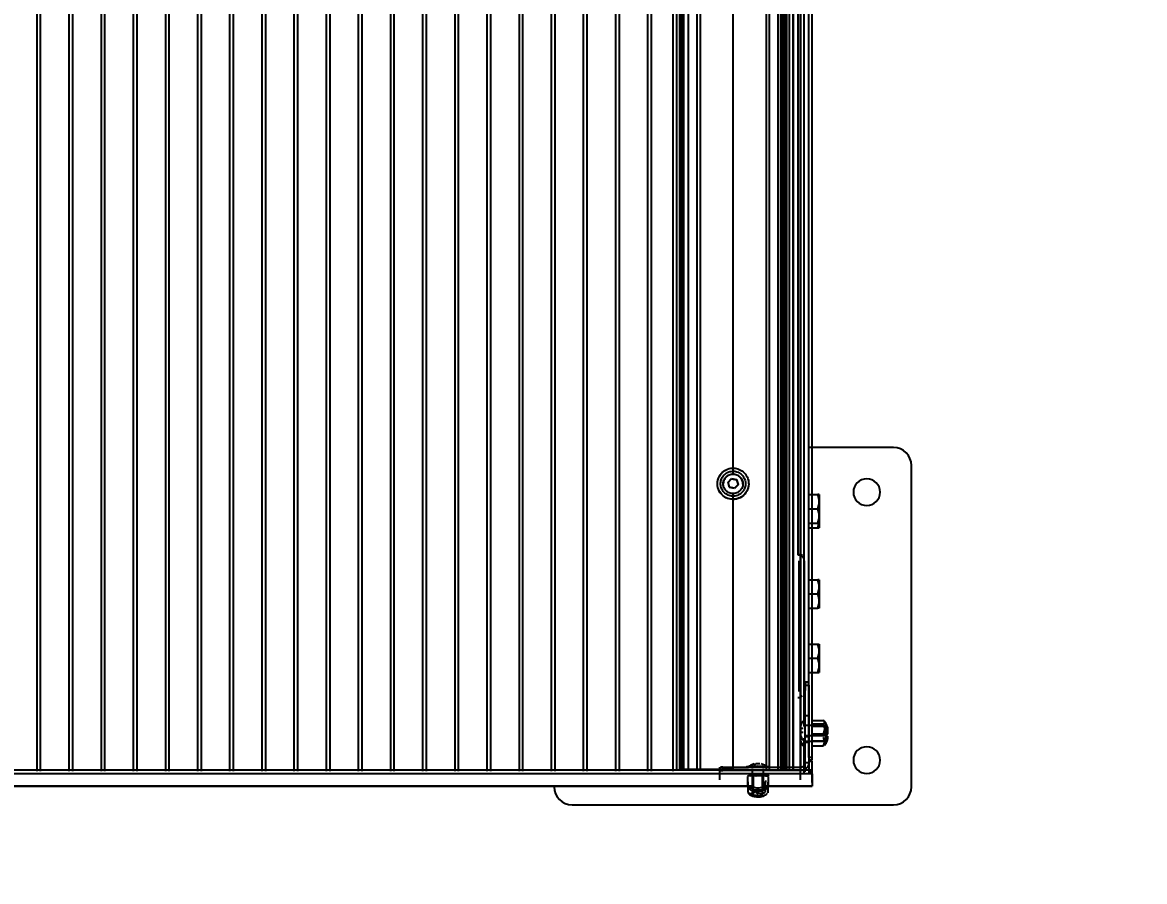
# Model space of a CAD drawing. Header units: millimetres. Extents: x 4625 to 14334, y 16216 to 31562.
# Drawn here: x 13122 to 13750, y 26826 to 27306 of the extents above; entities that cross this region are included whole.
import ezdxf

# ---------------------------------------------------------------- set-up
doc = ezdxf.new("R2010")
doc.units = ezdxf.units.MM
doc.header["$LTSCALE"] = 3
doc.layers.add('Default', color=7, linetype='Continuous')
doc.styles.get("Standard").update_dxf_attribs({"font": 'arial.ttf'})
doc.dimstyles.new('MATEUSZ', dxfattribs={"dimtxt": 35, "dimasz": 16, "dimexe": 0.18, "dimexo": 0.0625, "dimgap": 0.09, "dimtad": 0, "dimdec": 0, "dimdsep": 46, "dimtxsty": 'Standard', "dimblk": 'DOT', "dimcen": 0.09, "dimse1": 1, "dimse2": 1, "dimadec": 0, "dimazin": 0, "dimtfac": 1, "dimtdec": 0, "dimtofl": 0, "dimtmove": 0, "dimatfit": 3, "dimfxl": 1, "dimtolj": 1, "dimtzin": 0, "dimlwd": 9, "dimlwe": 9, "dimarcsym": 0})

# ---------------------------------------------------------------- blocks, each defined once
blk = doc.blocks.new('_Dot')
at = {"color": 0, "linetype": 'ByBlock', "lineweight": -2}
blk.add_line((-0.5, 0), (-1, 0), dxfattribs=at)
at = {"color": 0, "linetype": 'ByBlock', "const_width": 0.5}
blk.add_lwpolyline([(-0.25, 0, 1), (0.25, 0, 1)], format="xyb", close=True, dxfattribs=at)
blk = doc.blocks.new('*D31')
at = {"color": 0, "lineweight": 9, "transparency": 16777216}
for p, q in [((5803.89, 26303.39), (9576.19, 26303.39)), ((13713.73, 26303.39), (9941.43, 26303.39))]:
    blk.add_line(p, q, dxfattribs=at)
at = {"layer": 'Defpoints', "color": 0, "transparency": 16777216}
for p in [(5787.89, 28729.99), (13729.73, 28729.99), (13729.73, 26303.39)]:
    blk.add_point(p, dxfattribs=at)
at = {"color": 0, "lineweight": 9, "transparency": 16777216, "xscale": 16, "yscale": 16, "zscale": 16, "rotation": 180}
blk.add_blockref('_Dot', (5787.89, 26303.39), dxfattribs=at)
at = {"color": 0, "lineweight": 9, "transparency": 16777216, "xscale": 16, "yscale": 16, "zscale": 16}
blk.add_blockref('_Dot', (13729.73, 26303.39), dxfattribs=at)
at = {"color": 0, "transparency": 16777216, "insert": (9758.81, 26303.39), "char_height": 123, "attachment_point": 5}
blk.add_mtext('\\A1;7942', dxfattribs=at)
blk = doc.blocks.new('*D33')
at = {"color": 0, "lineweight": 9, "transparency": 16777216}
for p, q in [((14055.87, 30575.49), (14055.87, 28913.7)), ((14055.87, 26884.49), (14055.87, 28546.28))]:
    blk.add_line(p, q, dxfattribs=at)
at = {"layer": 'Defpoints', "color": 0, "transparency": 16777216}
for p in [(13609.31, 30591.49), (13609.31, 26868.49), (14055.87, 26868.49)]:
    blk.add_point(p, dxfattribs=at)
at = {"color": 0, "lineweight": 9, "transparency": 16777216, "xscale": 16, "yscale": 16, "zscale": 16}
for p, rotation in [((14055.87, 30591.49), 90), ((14055.87, 26868.49), 270)]:
    blk.add_blockref('_Dot', p, dxfattribs=dict(at, rotation=rotation))
at = {"color": 0, "transparency": 16777216, "insert": (14055.87, 28729.99), "char_height": 123, "attachment_point": 5, "rotation": 90}
blk.add_mtext('\\A1;3723', dxfattribs=at)

msp = doc.modelspace()

# ---------------------------------------------------------------- linework, layer by layer
at = {"layer": 'Default'}
for p, q in [((13129.64, 28706.81), (13129.64, 26887.25)), ((13131.64, 28706.81), (13131.64, 26887.25)), ((13147.64, 28706.81), (13147.64, 26887.25)), ((13149.64, 28706.81), (13149.64, 26887.25)), ((13165.64, 28706.81), (13165.64, 26887.25)), ((13167.64, 28706.81), (13167.64, 26887.25)), ((13183.64, 28706.81), (13183.64, 26887.25)), ((13185.64, 28706.81), (13185.64, 26887.25)), ((13201.64, 28706.81), (13201.64, 26887.25)), ((13203.64, 28706.81), (13203.64, 26887.25)), ((13219.64, 28706.81), (13219.64, 26887.25)), ((13221.64, 28706.81), (13221.64, 26887.25)), ((13237.64, 28706.81), (13237.64, 26887.25)), ((13239.64, 28706.81), (13239.64, 26887.25)), ((13255.64, 28706.81), (13255.64, 26887.25)), ((13257.64, 28706.81), (13257.64, 26887.25)), ((13273.64, 28706.81), (13273.64, 26887.25)), ((13275.64, 28706.81), (13275.64, 26887.25)), ((13291.64, 28706.81), (13291.64, 26887.25)), ((13293.64, 28706.81), (13293.64, 26887.25)), ((13309.64, 28706.81), (13309.64, 26887.25)), ((13311.64, 28706.81), (13311.64, 26887.25)), ((13327.64, 28706.81), (13327.64, 26887.25)), ((13329.64, 28706.81), (13329.64, 26887.25)), ((13345.64, 28706.81), (13345.64, 26887.25)), ((13347.64, 28706.81), (13347.64, 26887.25)), ((13363.64, 28706.81), (13363.64, 26887.25)), ((13365.64, 28706.81), (13365.64, 26887.25)), ((13381.64, 28706.81), (13381.64, 26887.25)), ((13383.64, 28706.81), (13383.64, 26887.25)), ((13399.64, 28706.81), (13399.64, 26887.25)), ((13401.64, 28706.81), (13401.64, 26887.25)), ((13417.64, 28706.81), (13417.64, 26887.25)), ((13419.64, 28706.81), (13419.64, 26887.25)), ((13435.64, 28706.81), (13435.64, 26887.25)), ((13437.64, 28706.81), (13437.64, 26887.25)), ((13453.64, 28706.81), (13453.64, 26887.25)), ((13455.64, 28706.81), (13455.64, 26887.25)), ((13471.64, 28706.81), (13471.64, 26887.25)), ((13473.64, 28706.81), (13473.64, 26887.25)), ((13485.97, 26887.39), (13485.97, 28706.95)), ((13487.97, 26887.84), (13487.97, 28707.4)), ((13489.47, 28707.83), (13489.47, 26888.27)), ((13489.59, 26887.98), (13489.59, 28707.54)), ((13490.28, 28707.9), (13490.28, 26888.34)), ((13491.22, 28707.74), (13491.22, 26888.19)), ((13491.22, 28707.54), (13491.22, 26887.98)), ((13491.97, 26887.98), (13491.97, 28707.54)), ((13494.47, 26888.09), (13494.47, 28707.64)), ((13499.22, 28707.82), (13499.22, 26888.27)), ((13500.97, 28707.82), (13500.97, 26888.26)), ((13537.97, 28707.82), (13537.97, 26888.26)), ((13539.72, 28707.82), (13539.72, 26888.27)), ((13544.47, 28707.64), (13544.47, 26888.09)), ((13545.97, 28707.54), (13545.97, 26887.98)), ((13546.97, 28707.54), (13546.97, 26887.98)), ((13547.22, 28707.51), (13547.22, 26887.95)), ((13547.72, 28707.74), (13547.72, 26888.19)), ((13547.72, 28707.54), (13547.72, 26887.98)), ((13548.67, 28707.9), (13548.67, 26888.34)), ((13549.36, 28707.54), (13549.36, 26887.98)), ((13549.47, 28707.83), (13549.47, 26888.27)), ((13550.97, 28707.4), (13550.97, 26887.84)), ((13552.97, 28706.95), (13552.97, 26887.39)), ((13553.31, 26887.25), (13553.31, 28706.81)), ((13557.31, 26887.39), (13557.31, 28706.95)), ((13557.31, 28706.81), (13557.31, 26887.25)), ((13559.31, 26912.33), (13559.31, 28696.71)), ((13561.81, 26894.97), (13561.81, 28701.55)), ((13563.81, 26894.97), (13563.81, 28701.55)), ((13555.81, 28568.49), (13555.81, 27008.49)), ((13519.47, 27053.64), (13519.47, 27380.59)), ((13609.31, 27068.49), (13561.81, 27068.49)), ((13619.31, 26878.49), (13619.31, 27058.49)), ((13516.66, 27048.88), (13518.62, 27050.99)), ((13518.62, 27050.99), (13518.62, 27051.17)), ((13518.62, 27050.99), (13521.44, 27050.35)), ((13520.32, 27045.48), (13517.51, 27046.13)), ((13522.29, 27047.59), (13520.32, 27045.48)), ((13521.44, 27050.35), (13522.29, 27047.59)), ((13522.29, 27047.59), (13522.29, 27047.77)), ((13519.47, 26888.54), (13519.47, 27042.66)), ((13561.31, 27042.09), (13566.99, 27042.09)), ((13561.31, 27034.09), (13566.99, 27034.09)), ((13561.31, 27026.09), (13566.99, 27026.09)), ((13561.31, 27023.58), (13566.99, 27023.58)), ((13556.31, 27004.99), (13556.31, 26931.99)), ((13559.31, 27004.99), (13559.31, 26931.99)), ((13561.31, 26994.49), (13566.99, 26994.49)), ((13561.31, 26986.49), (13566.99, 26986.49)), ((13561.31, 26978.49), (13566.99, 26978.49)), ((13561.31, 26958.49), (13566.99, 26958.49)), ((13561.31, 26950.49), (13566.99, 26950.49)), ((13561.31, 26942.49), (13566.99, 26942.49)), ((13559.81, 26937.38), (13561.81, 26937.38)), ((13559.81, 26937.37), (13559.81, 26932.42)), ((13561.81, 26936.89), (13559.81, 26936.89)), ((13559.81, 26935.52), (13561.81, 26935.52)), ((13559.81, 26892.12), (13559.81, 26935.52)), ((13561.81, 26935.52), (13561.81, 26892.12)), ((13559.81, 26918.52), (13561.81, 26918.52)), ((13559.81, 26913.03), (13571.81, 26913.03)), ((13564.09, 26915.7), (13570.01, 26915.7)), ((13564.09, 26913.82), (13570.01, 26913.82)), ((13564.35, 26912.49), (13571.01, 26912.49)), ((13558.81, 26911.18), (13557.12, 26911.18)), ((13558.81, 26908.88), (13557.12, 26908.88)), ((13571.81, 26907.03), (13559.81, 26907.03)), ((13561.81, 26906.53), (13559.81, 26906.53)), ((13564.09, 26908.15), (13570.01, 26908.15)), ((13571.01, 26907.57), (13564.35, 26907.57)), ((13559.31, 26886.13), (13559.31, 26905.72)), ((13571.81, 26903.89), (13559.81, 26903.89)), ((13561.81, 26903.39), (13559.81, 26903.39)), ((13564.09, 26904.36), (13570.01, 26904.36)), ((13564.09, 26901.57), (13570.01, 26901.57)), ((13563.81, 26894.97), (13561.81, 26894.97)), ((11015.31, 26887.98), (13561.81, 26887.98)), ((13511.81, 26889.49), (13511.81, 26887.49)), ((13511.81, 26887.49), (13511.81, 26882.54)), ((13512.39, 26887.59), (13512.39, 26889.59)), ((13513.81, 26887.63), (13513.81, 26889.63)), ((13513.81, 26889.63), (13557.31, 26889.63)), ((13557.31, 26887.63), (13513.81, 26887.63)), ((13530.31, 26876.61), (13530.31, 26888.58)), ((13536.31, 26888.58), (13536.31, 26876.61)), ((13557.31, 26887.63), (13557.31, 26889.63)), ((13557.31, 26882.4), (13557.31, 26887.63)), ((13559.81, 26892.12), (13561.81, 26892.12)), ((13559.81, 26886.89), (13559.81, 26892.12)), ((13563.81, 26893.51), (13561.81, 26893.51)), ((13561.81, 26892.83), (13563.81, 26892.83)), ((13561.81, 26892.83), (13561.81, 26886.31)), ((13561.81, 26892.12), (13561.81, 26886.89)), ((13561.81, 26887.98), (13561.81, 26885.99)), ((13563.22, 26885.95), (13563.22, 26887.94)), ((13563.81, 26886.31), (13563.81, 26892.83)), ((13563.81, 26885.85), (13563.81, 26887.84)), ((13563.81, 26880.9), (13563.81, 26887.84)), ((11015.31, 26885.99), (13561.81, 26885.99)), ((13527.53, 26884.32), (13527.53, 26878.41)), ((13527.73, 26881.28), (13527.73, 26875.37)), ((13530.31, 26873.47), (13530.31, 26885.44)), ((13530.47, 26884.66), (13530.47, 26878.76)), ((13530.85, 26877.41), (13530.85, 26884.05)), ((13535.77, 26884.05), (13535.77, 26877.41)), ((13536.25, 26884.66), (13536.25, 26878.75)), ((13537.39, 26881.46), (13537.39, 26875.55)), ((13538.89, 26881.07), (13538.89, 26875.17)), ((13539.08, 26884.31), (13539.08, 26878.4)), ((13563.81, 26885.85), (13563.81, 26878.91)), ((13530.24, 26878.9), (11044.06, 26878.9)), ((11044.33, 26878.91), (13530.21, 26878.91)), ((13530.85, 26874.27), (13530.85, 26880.91)), ((13535.77, 26880.91), (13535.77, 26874.27)), ((13563.81, 26878.9), (13536.18, 26878.9)), ((13536.52, 26878.91), (13563.81, 26878.91)), ((13429.31, 26868.49), (13609.31, 26868.49))]:
    msp.add_line(p, q, dxfattribs=at)
for points in [[(13521.43, 27056.74, 0), (13522.18, 27056.53, 0), (13522.95, 27056.25, 0), (13523.7, 27055.88, 0), (13524.43, 27055.43, 0), (13525.13, 27054.9, 0), (13525.77, 27054.29, 0), (13526.37, 27053.61, 0), (13526.89, 27052.88, 0), (13527.33, 27052.09, 0), (13527.68, 27051.26, 0), (13527.95, 27050.41, 0), (13528.12, 27049.56, 0), (13528.21, 27048.7, 0), (13528.22, 27047.87, 0), (13528.14, 27047.06, 0), (13528, 27046.29, 0), (13527.79, 27045.53, 0), (13527.51, 27044.77, 0), (13527.14, 27044.02, 0), (13526.69, 27043.29, 0), (13526.15, 27042.6, 0), (13525.55, 27041.95, 0), (13524.87, 27041.36, 0), (13524.13, 27040.84, 0), (13523.33, 27040.4, 0), (13522.51, 27040.05, 0), (13521.66, 27039.78, 0), (13520.8, 27039.61, 0), (13519.94, 27039.52, 0), (13519.11, 27039.51, 0), (13518.3, 27039.59, 0), (13517.52, 27039.73, 0), (13516.76, 27039.94, 0), (13516, 27040.22, 0), (13515.25, 27040.59, 0), (13514.52, 27041.04, 0), (13513.82, 27041.57, 0), (13513.17, 27042.18, 0), (13512.58, 27042.86, 0), (13512.06, 27043.6, 0), (13511.62, 27044.38, 0), (13511.27, 27045.21, 0), (13511, 27046.06, 0), (13510.82, 27046.91, 0), (13510.74, 27047.77, 0), (13510.73, 27048.6, 0), (13510.8, 27049.41, 0), (13510.94, 27050.18, 0), (13511.15, 27050.94, 0), (13511.44, 27051.7, 0), (13511.81, 27052.45, 0), (13512.26, 27053.18, 0), (13512.79, 27053.87, 0), (13513.4, 27054.52, 0), (13514.08, 27055.11, 0), (13514.82, 27055.63, 0), (13515.61, 27056.07, 0), (13516.44, 27056.42, 0), (13517.29, 27056.69, 0), (13518.15, 27056.86, 0), (13519, 27056.95, 0), (13519.84, 27056.96, 0), (13520.65, 27056.88, 0)], [(13521.04, 27055.04, 0), (13521.64, 27054.87, 0), (13522.25, 27054.65, 0), (13522.85, 27054.35, 0), (13523.44, 27053.99, 0), (13523.99, 27053.57, 0), (13524.51, 27053.08, 0), (13524.99, 27052.54, 0), (13525.4, 27051.95, 0), (13525.76, 27051.32, 0), (13526.04, 27050.66, 0), (13526.25, 27049.98, 0), (13526.39, 27049.29, 0), (13526.46, 27048.61, 0), (13526.47, 27047.94, 0), (13526.41, 27047.3, 0), (13526.3, 27046.68, 0), (13526.13, 27046.07, 0), (13525.9, 27045.47, 0), (13525.6, 27044.86, 0), (13525.24, 27044.28, 0), (13524.82, 27043.73, 0), (13524.33, 27043.21, 0), (13523.79, 27042.74, 0), (13523.19, 27042.32, 0), (13522.56, 27041.97, 0), (13521.9, 27041.69, 0), (13521.22, 27041.47, 0), (13520.53, 27041.33, 0), (13519.85, 27041.26, 0), (13519.18, 27041.26, 0), (13518.53, 27041.32, 0), (13517.91, 27041.43, 0), (13517.31, 27041.6, 0), (13516.7, 27041.83, 0), (13516.1, 27042.12, 0), (13515.51, 27042.48, 0), (13514.95, 27042.9, 0), (13514.43, 27043.39, 0), (13513.96, 27043.93, 0), (13513.54, 27044.52, 0), (13513.19, 27045.15, 0), (13512.91, 27045.81, 0), (13512.7, 27046.49, 0), (13512.55, 27047.18, 0), (13512.48, 27047.86, 0), (13512.48, 27048.53, 0), (13512.54, 27049.17, 0), (13512.65, 27049.79, 0), (13512.82, 27050.4, 0), (13513.05, 27051.01, 0), (13513.34, 27051.61, 0), (13513.7, 27052.19, 0), (13514.13, 27052.75, 0), (13514.62, 27053.26, 0), (13515.16, 27053.73, 0), (13515.75, 27054.15, 0), (13516.39, 27054.5, 0), (13517.05, 27054.78, 0), (13517.73, 27055, 0), (13518.41, 27055.14, 0), (13519.1, 27055.21, 0), (13519.77, 27055.21, 0), (13520.42, 27055.15, 0)], [(13571.01, 26912.44, 0), (13571.01, 26912.32, 0), (13571.01, 26910.96, 0), (13571.01, 26907.75, 0), (13571.01, 26907.61, 0), (13571.01, 26907.58, 0), (13571.01, 26907.57, 0), (13571.01, 26907.57, 0), (13571.01, 26907.57, 0), (13571.01, 26907.57, 0), (13571.01, 26907.57, 0), (13571.01, 26907.57, 0), (13571.01, 26907.57, 0), (13571.01, 26907.57, 0), (13571.01, 26907.57, 0), (13571.01, 26907.57, 0), (13571.01, 26907.57, 0), (13571.01, 26907.57, 0), (13571.01, 26907.57, 0), (13571.01, 26907.57, 0), (13571.01, 26907.57, 0), (13571.01, 26907.58, 0), (13571.01, 26907.61, 0), (13571.01, 26907.79, 0), (13571.01, 26908.6, 0), (13571.01, 26910.97, 0), (13571.01, 26912.21, 0), (13571.01, 26912.47, 0), (13571.01, 26912.49, 0), (13571.01, 26912.49, 0), (13571.01, 26912.49, 0), (13571.01, 26912.49, 0), (13571.01, 26912.49, 0), (13571.01, 26912.49, 0), (13571.01, 26912.49, 0), (13571.01, 26912.49, 0), (13571.01, 26912.49, 0), (13571.01, 26912.49, 0), (13571.01, 26912.49, 0), (13571.01, 26912.49, 0), (13571.01, 26912.49, 0), (13571.01, 26912.49, 0), (13571.01, 26912.49, 0), (13571.01, 26912.49, 0), (13571.01, 26912.47, 0)], [(13571.81, 26910.03, 0), (13571.81, 26907.03, 0), (13571.81, 26910.03, 0), (13571.81, 26913.03, 0)], [(13571.81, 26906.89, 0), (13571.81, 26903.89, 0), (13571.81, 26906.89, 0), (13571.81, 26909.89, 0)], [(13533.31, 26876.82, 0), (13531.19, 26876.76, 0), (13530.52, 26876.69, 0), (13530.42, 26876.67, 0), (13530.36, 26876.65, 0), (13530.34, 26876.64, 0), (13530.33, 26876.64, 0), (13530.32, 26876.63, 0), (13530.31, 26876.63, 0), (13530.31, 26876.62, 0), (13530.31, 26876.62, 0), (13530.31, 26876.62, 0), (13530.31, 26876.62, 0), (13530.31, 26876.61, 0), (13530.31, 26876.61, 0), (13530.31, 26876.61, 0), (13530.31, 26876.61, 0), (13530.31, 26876.61, 0), (13530.31, 26876.6, 0), (13530.31, 26876.6, 0), (13530.31, 26876.6, 0), (13530.32, 26876.59, 0), (13530.33, 26876.59, 0), (13530.35, 26876.58, 0), (13530.37, 26876.57, 0), (13530.44, 26876.55, 0), (13530.68, 26876.51, 0), (13532.55, 26876.41, 0), (13534.75, 26876.43, 0), (13535.68, 26876.48, 0), (13536.21, 26876.56, 0), (13536.27, 26876.58, 0), (13536.29, 26876.59, 0), (13536.3, 26876.59, 0), (13536.3, 26876.6, 0), (13536.3, 26876.6, 0), (13536.3, 26876.6, 0), (13536.31, 26876.61, 0), (13536.31, 26876.61, 0), (13536.31, 26876.61, 0), (13536.31, 26876.61, 0), (13536.31, 26876.61, 0), (13536.31, 26876.62, 0), (13536.31, 26876.62, 0), (13536.3, 26876.62, 0), (13536.3, 26876.62, 0), (13536.3, 26876.63, 0), (13536.3, 26876.63, 0), (13536.29, 26876.64, 0), (13536.27, 26876.65, 0), (13536.24, 26876.66, 0), (13536.17, 26876.67, 0), (13535.94, 26876.71, 0)], [(13533.31, 26873.68, 0), (13531.19, 26873.62, 0), (13530.52, 26873.55, 0), (13530.42, 26873.53, 0), (13530.36, 26873.51, 0), (13530.34, 26873.5, 0), (13530.33, 26873.5, 0), (13530.32, 26873.49, 0), (13530.31, 26873.49, 0), (13530.31, 26873.48, 0), (13530.31, 26873.48, 0), (13530.31, 26873.48, 0), (13530.31, 26873.48, 0), (13530.31, 26873.48, 0), (13530.31, 26873.47, 0), (13530.31, 26873.47, 0), (13530.31, 26873.47, 0), (13530.31, 26873.47, 0), (13530.31, 26873.46, 0), (13530.31, 26873.46, 0), (13530.31, 26873.46, 0), (13530.32, 26873.45, 0), (13530.33, 26873.45, 0), (13530.35, 26873.44, 0), (13530.37, 26873.43, 0), (13530.44, 26873.41, 0), (13530.68, 26873.37, 0), (13532.55, 26873.27, 0), (13534.75, 26873.29, 0), (13535.68, 26873.35, 0), (13536.21, 26873.42, 0), (13536.27, 26873.44, 0), (13536.29, 26873.45, 0), (13536.3, 26873.45, 0), (13536.3, 26873.46, 0), (13536.3, 26873.46, 0), (13536.3, 26873.46, 0), (13536.31, 26873.47, 0), (13536.31, 26873.47, 0), (13536.31, 26873.47, 0), (13536.31, 26873.47, 0), (13536.31, 26873.48, 0), (13536.31, 26873.48, 0), (13536.31, 26873.48, 0), (13536.3, 26873.48, 0), (13536.3, 26873.48, 0), (13536.3, 26873.49, 0), (13536.3, 26873.49, 0), (13536.29, 26873.5, 0), (13536.27, 26873.51, 0), (13536.24, 26873.52, 0), (13536.17, 26873.54, 0), (13535.94, 26873.57, 0)]]:
    msp.add_polyline3d(points, close=True, dxfattribs=at)
for points in [[(13527.74, 27051.01, 0), (13528.03, 27049.96, 0), (13528.19, 27048.92, 0), (13528.22, 27047.89, 0), (13528.13, 27046.9, 0), (13527.94, 27045.96, 0), (13527.65, 27045.03, 0), (13527.23, 27044.11, 0), (13526.69, 27043.21, 0), (13526.03, 27042.37, 0), (13525.25, 27041.6, 0), (13524.38, 27040.92, 0), (13523.43, 27040.36, 0), (13522.41, 27039.93, 0), (13521.37, 27039.63, 0), (13520.32, 27039.46, 0), (13519.29, 27039.42, 0), (13518.29, 27039.5, 0), (13517.35, 27039.68, 0), (13516.42, 27039.97, 0), (13515.49, 27040.38, 0), (13514.59, 27040.91, 0), (13513.74, 27041.56, 0), (13512.96, 27042.32, 0), (13512.28, 27043.19, 0), (13511.71, 27044.13, 0), (13511.26, 27045.14, 0), (13510.95, 27046.18, 0), (13510.77, 27047.23, 0), (13510.72, 27048.26, 0), (13510.79, 27049.26, 0), (13510.97, 27050.2, 0), (13511.25, 27051.13, 0)], [(13511.86, 27052.46, 0), (13512.68, 27053.65, 0), (13513.71, 27054.72, 0), (13514.92, 27055.6, 0), (13516.27, 27056.27, 0)], [(13513.97, 27048.14, 0), (13514, 27048.67, 0), (13514.08, 27049.2, 0), (13514.21, 27049.73, 0), (13514.39, 27050.25, 0), (13514.63, 27050.74, 0), (13514.91, 27051.21, 0), (13515.23, 27051.64, 0), (13515.58, 27052.03, 0), (13515.97, 27052.38, 0), (13516.41, 27052.7, 0), (13516.87, 27052.98, 0), (13517.37, 27053.22, 0), (13517.89, 27053.4, 0), (13518.42, 27053.53, 0), (13518.95, 27053.61, 0), (13519.47, 27053.64, 0)], [(13524.97, 27048, 0), (13524.95, 27048.53, 0), (13524.87, 27049.06, 0), (13524.74, 27049.59, 0), (13524.56, 27050.11, 0), (13524.32, 27050.6, 0), (13524.04, 27051.07, 0), (13523.72, 27051.5, 0), (13523.36, 27051.89, 0), (13522.97, 27052.24, 0), (13522.54, 27052.56, 0), (13522.07, 27052.84, 0), (13521.58, 27053.08, 0), (13521.06, 27053.26, 0), (13520.53, 27053.39, 0), (13520, 27053.47, 0), (13519.47, 27053.5, 0), (13518.95, 27053.47, 0), (13518.42, 27053.39, 0), (13517.89, 27053.26, 0), (13517.37, 27053.08, 0), (13516.87, 27052.84, 0), (13516.41, 27052.56, 0), (13515.97, 27052.24, 0), (13515.58, 27051.89, 0), (13515.23, 27051.5, 0), (13514.91, 27051.07, 0), (13514.63, 27050.6, 0), (13514.39, 27050.11, 0), (13514.21, 27049.59, 0), (13514.08, 27049.06, 0), (13514, 27048.53, 0), (13513.97, 27048, 0)], [(13516.66, 27049.06, 0), (13518.62, 27051.17, 0)], [(13518.62, 27051.17, 0), (13521.44, 27050.52, 0)], [(13519.47, 27053.64, 0), (13520, 27053.61, 0), (13520.53, 27053.53, 0), (13521.06, 27053.4, 0), (13521.58, 27053.22, 0), (13522.07, 27052.98, 0), (13522.54, 27052.7, 0), (13522.97, 27052.38, 0), (13523.36, 27052.03, 0), (13523.72, 27051.64, 0), (13524.04, 27051.21, 0), (13524.32, 27050.74, 0), (13524.56, 27050.25, 0), (13524.74, 27049.73, 0), (13524.87, 27049.2, 0), (13524.95, 27048.67, 0), (13524.97, 27048.14, 0)], [(13519.47, 27042.66, 0), (13518.95, 27042.69, 0), (13518.42, 27042.77, 0), (13517.89, 27042.9, 0), (13517.37, 27043.08, 0), (13516.87, 27043.32, 0), (13516.41, 27043.6, 0), (13515.97, 27043.92, 0), (13515.58, 27044.27, 0), (13515.23, 27044.66, 0), (13514.91, 27045.09, 0), (13514.63, 27045.55, 0), (13514.39, 27046.05, 0), (13514.21, 27046.56, 0), (13514.08, 27047.09, 0), (13514, 27047.62, 0), (13513.97, 27048.14, 0)], [(13517.51, 27046.3, 0), (13516.66, 27049.06, 0)], [(13520.32, 27045.66, 0), (13517.51, 27046.3, 0)], [(13524.97, 27048.14, 0), (13524.95, 27047.62, 0), (13524.87, 27047.09, 0), (13524.74, 27046.56, 0), (13524.56, 27046.05, 0), (13524.32, 27045.55, 0), (13524.04, 27045.09, 0), (13523.72, 27044.66, 0), (13523.36, 27044.27, 0), (13522.97, 27043.92, 0), (13522.54, 27043.6, 0), (13522.07, 27043.32, 0), (13521.58, 27043.08, 0), (13521.06, 27042.9, 0), (13520.53, 27042.77, 0), (13520, 27042.69, 0), (13519.47, 27042.66, 0)], [(13522.29, 27047.77, 0), (13520.32, 27045.66, 0)], [(13521.44, 27050.52, 0), (13522.29, 27047.77, 0)], [(13567.71, 27038.09, 0), (13567.66, 27039.05, 0), (13567.53, 27040.02, 0), (13566.99, 27042.09, 0)], [(13566.99, 27042.09, 0), (13567.53, 27042.09, 0), (13567.71, 27042.09, 0)], [(13567.71, 27042.09, 0), (13567.71, 27042.09, 0), (13567.71, 27042.09, 0), (13567.71, 27042.09, 0), (13567.71, 27042.09, 0), (13567.71, 27042.09, 0), (13567.71, 27042.09, 0), (13567.71, 27042.09, 0), (13567.71, 27042.09, 0), (13567.71, 27042.09, 0), (13567.71, 27042.09, 0), (13567.71, 27042.09, 0), (13567.7, 27042.09, 0), (13567.69, 27042.09, 0), (13567.64, 27042.09, 0), (13567.41, 27042.09, 0), (13566.99, 27042.09, 0)], [(13566.99, 27034.09, 0), (13567.53, 27036.17, 0), (13567.66, 27037.13, 0), (13567.71, 27038.09, 0)], [(13567.71, 27042.09, 0), (13567.71, 27042.09, 0), (13567.71, 27042.09, 0), (13567.71, 27042.09, 0), (13567.71, 27042.09, 0), (13567.71, 27042.09, 0), (13567.71, 27042.09, 0), (13567.71, 27042.09, 0), (13567.71, 27042.09, 0), (13567.71, 27042.09, 0), (13567.71, 27042.09, 0), (13567.71, 27042.09, 0), (13567.71, 27042.09, 0), (13567.71, 27042.07, 0), (13567.71, 27041.98, 0), (13567.71, 27041.64, 0), (13567.71, 27038.09, 0)], [(13567.71, 27038.09, 0), (13567.71, 27030.09, 0)], [(13567.71, 27030.09, 0), (13567.66, 27031.05, 0), (13567.53, 27032.02, 0), (13566.99, 27034.09, 0)], [(13566.99, 27026.09, 0), (13567.53, 27028.17, 0), (13567.66, 27029.13, 0), (13567.71, 27030.09, 0)], [(13566.99, 27023.58, 0), (13567.53, 27025.65, 0), (13567.66, 27026.62, 0), (13567.71, 27027.58, 0)], [(13567.71, 27026.09, 0), (13567.71, 27026.09, 0), (13567.71, 27026.09, 0), (13567.71, 27026.09, 0), (13567.71, 27026.09, 0), (13567.71, 27026.09, 0), (13567.71, 27026.09, 0), (13567.71, 27026.09, 0), (13567.71, 27026.09, 0), (13567.71, 27026.09, 0), (13567.71, 27026.09, 0), (13567.71, 27026.09, 0), (13567.7, 27026.09, 0), (13567.69, 27026.09, 0), (13567.64, 27026.09, 0), (13567.41, 27026.09, 0), (13566.99, 27026.09, 0)], [(13567.71, 27030.09, 0), (13567.71, 27026.09, 0)], [(13567.71, 27027.58, 0), (13567.71, 27023.58, 0)], [(13566.99, 27023.58, 0), (13567.53, 27023.58, 0), (13567.66, 27023.58, 0), (13567.7, 27023.58, 0), (13567.7, 27023.58, 0), (13567.71, 27023.58, 0), (13567.71, 27023.58, 0), (13567.71, 27023.58, 0), (13567.71, 27023.58, 0), (13567.71, 27023.58, 0), (13567.71, 27023.58, 0), (13567.71, 27023.58, 0), (13567.71, 27023.58, 0), (13567.71, 27023.58, 0), (13567.71, 27023.58, 0), (13567.71, 27023.58, 0), (13567.71, 27023.58, 0), (13567.71, 27023.58, 0), (13567.71, 27023.58, 0)], [(13567.71, 27023.58, 0), (13567.71, 27023.58, 0), (13567.71, 27023.58, 0), (13567.71, 27023.58, 0), (13567.71, 27023.58, 0), (13567.71, 27023.58, 0), (13567.71, 27023.58, 0), (13567.71, 27023.58, 0), (13567.71, 27023.58, 0), (13567.71, 27023.58, 0), (13567.71, 27023.58, 0), (13567.71, 27023.58, 0), (13567.7, 27023.58, 0), (13567.69, 27023.58, 0), (13567.64, 27023.58, 0), (13567.41, 27023.58, 0), (13566.99, 27023.58, 0)], [(13555.81, 27008.49, 0), (13558.28, 27008.49, 0)], [(13555.81, 27008.49, 0), (13556.16, 27008.49, 0)], [(13567.71, 26994.49, 0), (13567.71, 26994.49, 0), (13567.71, 26994.49, 0), (13567.71, 26994.49, 0), (13567.71, 26994.49, 0), (13567.71, 26994.49, 0), (13567.71, 26994.49, 0), (13567.71, 26994.49, 0), (13567.71, 26994.49, 0), (13567.71, 26994.49, 0), (13567.71, 26994.49, 0), (13567.71, 26994.49, 0), (13567.7, 26994.49, 0), (13567.69, 26994.49, 0), (13567.64, 26994.49, 0), (13567.41, 26994.49, 0), (13566.99, 26994.49, 0)], [(13567.71, 26990.49, 0), (13567.66, 26991.45, 0), (13567.53, 26992.42, 0), (13566.99, 26994.49, 0)], [(13566.99, 26994.49, 0), (13567.53, 26994.49, 0), (13567.71, 26994.49, 0)], [(13567.71, 26994.49, 0), (13567.71, 26994.49, 0), (13567.71, 26994.49, 0), (13567.71, 26994.49, 0), (13567.71, 26994.49, 0), (13567.71, 26994.49, 0), (13567.71, 26994.49, 0), (13567.71, 26994.49, 0), (13567.71, 26994.49, 0), (13567.71, 26994.49, 0), (13567.71, 26994.49, 0), (13567.71, 26994.49, 0), (13567.71, 26994.49, 0), (13567.71, 26994.47, 0), (13567.71, 26994.38, 0), (13567.71, 26994.04, 0), (13567.71, 26990.49, 0)], [(13566.99, 26986.49, 0), (13567.53, 26988.57, 0), (13567.66, 26989.53, 0), (13567.71, 26990.49, 0)], [(13567.71, 26990.49, 0), (13567.71, 26982.49, 0)], [(13567.71, 26982.49, 0), (13567.66, 26983.45, 0), (13567.53, 26984.42, 0), (13566.99, 26986.49, 0)], [(13566.99, 26978.49, 0), (13567.53, 26980.57, 0), (13567.66, 26981.53, 0), (13567.71, 26982.49, 0)], [(13567.71, 26982.49, 0), (13567.71, 26978.49, 0)], [(13567.71, 26978.49, 0), (13567.71, 26978.49, 0), (13567.71, 26978.49, 0), (13567.71, 26978.49, 0), (13567.71, 26978.49, 0), (13567.71, 26978.49, 0), (13567.71, 26978.49, 0), (13567.71, 26978.49, 0), (13567.71, 26978.49, 0), (13567.71, 26978.49, 0), (13567.71, 26978.49, 0), (13567.71, 26978.49, 0), (13567.7, 26978.49, 0), (13567.69, 26978.49, 0), (13567.64, 26978.49, 0), (13567.41, 26978.49, 0), (13566.99, 26978.49, 0)], [(13566.99, 26958.49, 0), (13567.53, 26958.49, 0), (13567.71, 26958.49, 0)], [(13567.71, 26954.49, 0), (13567.66, 26955.45, 0), (13567.53, 26956.42, 0), (13566.99, 26958.49, 0)], [(13567.71, 26958.49, 0), (13567.71, 26958.49, 0), (13567.71, 26958.49, 0), (13567.71, 26958.49, 0), (13567.71, 26958.49, 0), (13567.71, 26958.49, 0), (13567.71, 26958.49, 0), (13567.71, 26958.49, 0), (13567.71, 26958.49, 0), (13567.71, 26958.49, 0), (13567.71, 26958.49, 0), (13567.71, 26958.49, 0), (13567.71, 26958.49, 0), (13567.71, 26958.47, 0), (13567.71, 26958.38, 0), (13567.71, 26958.04, 0), (13567.71, 26954.49, 0)], [(13566.99, 26950.49, 0), (13567.53, 26952.57, 0), (13567.66, 26953.53, 0), (13567.71, 26954.49, 0)], [(13567.71, 26946.49, 0), (13567.66, 26947.45, 0), (13567.53, 26948.42, 0), (13566.99, 26950.49, 0)], [(13567.71, 26954.49, 0), (13567.71, 26946.49, 0)], [(13566.99, 26942.49, 0), (13567.53, 26944.57, 0), (13567.66, 26945.53, 0), (13567.71, 26946.49, 0)], [(13567.71, 26946.49, 0), (13567.71, 26942.49, 0)], [(13567.71, 26942.49, 0), (13567.71, 26942.49, 0), (13567.71, 26942.49, 0), (13567.71, 26942.49, 0), (13567.71, 26942.49, 0), (13567.71, 26942.49, 0), (13567.71, 26942.49, 0), (13567.71, 26942.49, 0), (13567.71, 26942.49, 0), (13567.71, 26942.49, 0), (13567.71, 26942.49, 0), (13567.71, 26942.49, 0), (13567.7, 26942.49, 0), (13567.69, 26942.49, 0), (13567.64, 26942.49, 0), (13567.41, 26942.49, 0), (13566.99, 26942.49, 0)], [(13566.99, 26942.49, 0), (13567.53, 26942.49, 0), (13567.66, 26942.49, 0), (13567.7, 26942.49, 0), (13567.7, 26942.49, 0), (13567.71, 26942.49, 0), (13567.71, 26942.49, 0), (13567.71, 26942.49, 0), (13567.71, 26942.49, 0), (13567.71, 26942.49, 0), (13567.71, 26942.49, 0), (13567.71, 26942.49, 0), (13567.71, 26942.49, 0), (13567.71, 26942.49, 0), (13567.71, 26942.49, 0), (13567.71, 26942.49, 0), (13567.71, 26942.49, 0), (13567.71, 26942.49, 0), (13567.71, 26942.49, 0)], [(13559.81, 26937.37, 0), (13559.81, 26937.38, 0), (13559.81, 26937.38, 0), (13559.81, 26937.38, 0), (13559.81, 26937.38, 0), (13559.81, 26937.38, 0), (13559.81, 26937.38, 0), (13559.81, 26937.38, 0), (13559.81, 26937.38, 0), (13559.81, 26937.38, 0), (13559.81, 26937.38, 0), (13559.81, 26937.38, 0), (13559.81, 26937.38, 0), (13559.81, 26937.38, 0), (13559.81, 26937.38, 0), (13559.81, 26937.38, 0), (13559.81, 26937.38, 0), (13559.81, 26937.38, 0), (13559.81, 26937.38, 0), (13559.81, 26937.38, 0), (13559.81, 26937.38, 0), (13559.81, 26937.38, 0), (13559.81, 26937.37, 0), (13559.81, 26937.36, 0), (13559.81, 26937.31, 0), (13559.81, 26936.89, 0)], [(13570.01, 26913.82, 0), (13570.33, 26914.03, 0), (13570.46, 26914.15, 0), (13570.57, 26914.26, 0), (13570.65, 26914.39, 0), (13570.72, 26914.51, 0), (13570.74, 26914.57, 0), (13570.75, 26914.63, 0), (13570.76, 26914.7, 0), (13570.77, 26914.76, 0), (13570.76, 26914.82, 0), (13570.75, 26914.88, 0), (13570.74, 26914.95, 0), (13570.72, 26915.01, 0), (13570.65, 26915.13, 0), (13570.57, 26915.25, 0), (13570.46, 26915.37, 0), (13570.33, 26915.48, 0), (13570.01, 26915.7, 0)], [(13570.01, 26908.15, 0), (13570.33, 26908.8, 0), (13570.57, 26909.5, 0), (13570.72, 26910.23, 0), (13570.77, 26910.99, 0), (13570.72, 26911.74, 0), (13570.57, 26912.47, 0), (13570.33, 26913.17, 0), (13570.01, 26913.82, 0)], [(13570.01, 26901.57, 0), (13570.33, 26902.1, 0), (13570.57, 26902.67, 0), (13570.72, 26903.26, 0), (13570.77, 26903.88, 0), (13570.72, 26904.49, 0), (13570.57, 26905.09, 0), (13570.33, 26905.66, 0), (13570.01, 26906.18, 0)], [(13561.81, 26894.97, 0), (13561.81, 26893.51, 0)], [(13563.81, 26893.51, 0), (13563.81, 26894.97, 0)], [(13490.28, 26888.34, 0), (13519.47, 26888.54, 0)], [(13501.86, 26888.33, 0), (13527.93, 26888.39, 0)], [(13513.81, 26889.63, 0), (13512.39, 26889.59, 0)], [(13512.39, 26887.59, 0), (13513.81, 26887.63, 0)], [(13533.31, 26890.03, 0), (13528.71, 26889.9, 0), (13527.26, 26889.75, 0), (13527.06, 26889.71, 0), (13526.92, 26889.66, 0), (13526.87, 26889.64, 0), (13526.85, 26889.63, 0), (13526.83, 26889.62, 0), (13526.82, 26889.61, 0), (13526.82, 26889.61, 0), (13526.81, 26889.6, 0), (13526.81, 26889.6, 0), (13526.81, 26889.59, 0), (13526.81, 26889.59, 0), (13526.81, 26889.58, 0)], [(13531, 26891.26, 0), (13531.29, 26891.28, 0), (13531.58, 26891.27, 0), (13531.87, 26891.21, 0), (13532.15, 26891.12, 0)], [(13534.46, 26891.4, 0), (13533.31, 26891.48, 0), (13532.15, 26891.4, 0)], [(13539.81, 26889.58, 0), (13539.81, 26889.59, 0), (13539.81, 26889.59, 0), (13539.8, 26889.6, 0), (13539.8, 26889.6, 0), (13539.8, 26889.61, 0), (13539.79, 26889.61, 0), (13539.78, 26889.62, 0), (13539.77, 26889.63, 0), (13539.73, 26889.65, 0), (13539.67, 26889.67, 0), (13539.51, 26889.72, 0), (13539, 26889.8, 0), (13533.31, 26890.03, 0)], [(13561.81, 26892.12, 0), (13561.79, 26891.69, 0), (13561.72, 26891.26, 0), (13561.62, 26890.83, 0), (13561.46, 26890.41, 0), (13561.27, 26890, 0), (13561.04, 26889.62, 0), (13560.78, 26889.27, 0), (13560.49, 26888.95, 0), (13560.17, 26888.66, 0), (13559.81, 26888.4, 0), (13559.43, 26888.17, 0), (13559.03, 26887.98, 0), (13558.61, 26887.83, 0), (13558.18, 26887.72, 0), (13557.74, 26887.66, 0), (13557.31, 26887.63, 0)], [(13557.31, 26889.63, 0), (13557.55, 26889.64, 0), (13557.79, 26889.68, 0), (13558.03, 26889.74, 0), (13558.26, 26889.82, 0), (13558.49, 26889.93, 0), (13558.7, 26890.05, 0), (13558.9, 26890.2, 0), (13559.08, 26890.36, 0), (13559.24, 26890.54, 0), (13559.38, 26890.73, 0), (13559.51, 26890.94, 0), (13559.62, 26891.17, 0), (13559.7, 26891.4, 0), (13559.76, 26891.64, 0), (13559.8, 26891.88, 0), (13559.81, 26892.12, 0)], [(13563.22, 26887.94, 0), (13561.81, 26887.98, 0)], [(13529, 26884.77, 0), (13528.65, 26884.71, 0), (13528.3, 26884.62, 0), (13527.53, 26884.32, 0)], [(13529, 26884.77, 0), (13533.36, 26884.94, 0)], [(13530.47, 26884.66, 0), (13529.71, 26884.78, 0), (13529.36, 26884.79, 0), (13529, 26884.77, 0)], [(13533.36, 26884.94, 0), (13531.97, 26884.87, 0), (13530.47, 26884.66, 0)], [(13532.31, 26884.77, 0), (13532.31, 26884.77, 0), (13532.31, 26884.77, 0), (13532.31, 26884.78, 0), (13532.31, 26884.78, 0), (13532.31, 26884.78, 0), (13532.32, 26884.78, 0), (13532.32, 26884.79, 0), (13532.33, 26884.79, 0), (13532.35, 26884.81, 0), (13532.38, 26884.82, 0), (13532.47, 26884.84, 0), (13532.74, 26884.88, 0), (13534.93, 26885, 0), (13537.49, 26884.98, 0), (13538.85, 26884.89, 0), (13539.2, 26884.83, 0), (13539.25, 26884.81, 0), (13539.28, 26884.8, 0), (13539.29, 26884.79, 0), (13539.3, 26884.79, 0), (13539.3, 26884.78, 0), (13539.3, 26884.78, 0), (13539.31, 26884.77, 0), (13539.31, 26884.77, 0), (13539.31, 26884.77, 0), (13539.31, 26884.77, 0), (13539.31, 26884.77, 0)], [(13533.36, 26884.94, 0), (13537.66, 26884.76, 0)], [(13536.25, 26884.66, 0), (13534.75, 26884.87, 0), (13533.36, 26884.94, 0)], [(13538.14, 26881.54, 0), (13538.05, 26881.56, 0), (13537.96, 26881.57, 0), (13537.87, 26881.58, 0), (13537.77, 26881.57, 0), (13537.59, 26881.53, 0), (13537.39, 26881.46, 0)], [(13537.66, 26884.76, 0), (13538.14, 26884.68, 0), (13538.22, 26884.66, 0), (13538.27, 26884.64, 0), (13538.29, 26884.62, 0), (13538.29, 26884.62, 0), (13538.3, 26884.61, 0), (13538.3, 26884.61, 0), (13538.31, 26884.6, 0), (13538.31, 26884.6, 0), (13538.31, 26884.6, 0), (13538.31, 26884.59, 0), (13538.31, 26884.59, 0), (13538.31, 26884.59, 0), (13538.31, 26884.59, 0), (13538.31, 26884.58, 0), (13538.3, 26884.58, 0), (13538.3, 26884.58, 0), (13538.3, 26884.57, 0), (13538.29, 26884.57, 0), (13538.29, 26884.56, 0), (13538.27, 26884.55, 0), (13538.24, 26884.54, 0), (13538.18, 26884.51, 0), (13537.99, 26884.47, 0), (13537.61, 26884.42, 0)], [(13539.08, 26884.31, 0), (13538.35, 26884.61, 0), (13538, 26884.7, 0), (13537.66, 26884.76, 0)], [(13561.81, 26885.99, 0), (13563.22, 26885.95, 0)], [(13527.53, 26878.41, 0), (13527.7, 26878.26, 0), (13527.87, 26878.13, 0), (13528.05, 26878.02, 0), (13528.23, 26877.94, 0), (13528.42, 26877.87, 0), (13528.61, 26877.83, 0), (13528.81, 26877.82, 0), (13529, 26877.83, 0), (13529.2, 26877.86, 0), (13529.4, 26877.92, 0), (13529.59, 26878.01, 0), (13529.78, 26878.12, 0), (13529.96, 26878.25, 0), (13530.14, 26878.4, 0), (13530.47, 26878.76, 0)], [(13527.73, 26875.37, 0), (13528.19, 26875.09, 0), (13528.7, 26874.88, 0), (13528.96, 26874.81, 0), (13529.23, 26874.77, 0), (13529.5, 26874.75, 0), (13529.77, 26874.76, 0), (13530.04, 26874.79, 0), (13530.31, 26874.85, 0), (13530.84, 26875.03, 0), (13531.34, 26875.31, 0), (13531.81, 26875.66, 0)], [(13538.9, 26878.2, 0), (13538.31, 26877.63, 0), (13537.66, 26877.14, 0), (13536.96, 26876.72, 0), (13536.23, 26876.37, 0), (13535.48, 26876.11, 0), (13534.72, 26875.93, 0), (13533.97, 26875.82, 0), (13533.23, 26875.8, 0), (13532.51, 26875.84, 0), (13531.81, 26875.94, 0), (13531.11, 26876.12, 0), (13530.4, 26876.37, 0), (13529.7, 26876.69, 0), (13529.02, 26877.1, 0), (13528.38, 26877.58, 0), (13527.78, 26878.13, 0)], [(13530.47, 26878.76, 0), (13531.13, 26878.44, 0), (13531.84, 26878.2, 0), (13532.59, 26878.05, 0), (13533.36, 26878, 0), (13534.13, 26878.05, 0), (13534.88, 26878.2, 0), (13535.59, 26878.44, 0), (13536.25, 26878.75, 0)], [(13531.81, 26875.66, 0), (13532.44, 26875.33, 0), (13533.13, 26875.07, 0), (13533.85, 26874.91, 0), (13534.6, 26874.85, 0), (13535.34, 26874.89, 0), (13536.06, 26875.02, 0), (13536.75, 26875.25, 0), (13537.39, 26875.55, 0)], [(13536.25, 26878.75, 0), (13536.57, 26878.4, 0), (13536.74, 26878.24, 0), (13536.92, 26878.11, 0), (13537.1, 26878, 0), (13537.29, 26877.92, 0), (13537.47, 26877.86, 0), (13537.66, 26877.82, 0), (13537.85, 26877.81, 0), (13538.04, 26877.83, 0), (13538.23, 26877.86, 0), (13538.41, 26877.93, 0), (13538.59, 26878.02, 0), (13538.76, 26878.12, 0), (13538.92, 26878.25, 0), (13539.08, 26878.4, 0)], [(13538.59, 26874.75, 0), (13538.02, 26874.26, 0), (13537.41, 26873.84, 0), (13536.77, 26873.48, 0), (13536.1, 26873.18, 0), (13535.42, 26872.95, 0), (13534.74, 26872.79, 0), (13534.07, 26872.69, 0), (13532.77, 26872.68, 0), (13531.43, 26872.89, 0), (13530.76, 26873.09, 0), (13530.1, 26873.36, 0), (13529.45, 26873.69, 0), (13528.82, 26874.09, 0), (13528.24, 26874.56, 0)]]:
    msp.add_polyline3d(points, dxfattribs=at)
for centre, radius, start, end in [((13609.31, 27058.49), 10, 0, 90), ((13594.31, 27043.49), 7.5, 90, 270), ((13594.31, 27043.49), 7.5, 90, 270), ((13594.31, 27043.49), 7.5, 270, 90), ((13555.81, 27004.99), 3.5, 45, 90), ((13555.81, 27004.99), 3.5, 0, 45), ((13555.81, 26931.99), 3.5, 270, 315), ((13565.37, 26910.03), 8.56, 140.03379, 164.35293), ((13564.9, 26910.03), 7.71, 0, 43.2985), ((13565.37, 26910.03), 8.33, 172.02784, 187.97216), ((13565.37, 26910.03), 8.33, 172.02784, 187.97216), ((13565.37, 26910.03), 8.56, 195.64707, 219.96621), ((13564.9, 26910.03), 7.71, 316.7015, 0), ((13564.9, 26906.89), 7.71, 319.19809, 0), ((13565.37, 26906.89), 8.56, 195.64707, 219.96621), ((13594.31, 26893.49), 7.5, 90, 270), ((13594.31, 26893.49), 7.5, 270, 90), ((13533.31, 26883.03), 8.56, 103.3278, 129.79898), ((13533.31, 26883.03), 8.56, 50.20102, 76.6722), ((13429.31, 26878.49), 10, 180, 270), ((13609.31, 26878.49), 10, 270, 0)]:
    msp.add_arc(centre, radius, start, end, dxfattribs=at)

# ---------------------------------------------------------------- dimensions: what is measured, and where the dimension line sits
dim = msp.add_linear_dim(base=(14055.87, 26868.49), p1=(13609.31, 30591.49), p2=(13609.31, 26868.49), angle=90, dimstyle='MATEUSZ', override={"dimtxt": 123})
dim.commit()
dim.dimension.update_dxf_attribs({"geometry": '*D33', "text_midpoint": (14055.87, 28729.99)})
dim = msp.add_linear_dim(base=(13729.73, 26303.39), p1=(5787.89, 28729.99), p2=(13729.73, 28729.99), dimstyle='MATEUSZ', override={"dimtxt": 123})
dim.commit()
dim.dimension.update_dxf_attribs({"geometry": '*D31', "text_midpoint": (9758.81, 26303.39)})

doc.saveas('drawing.dxf')
